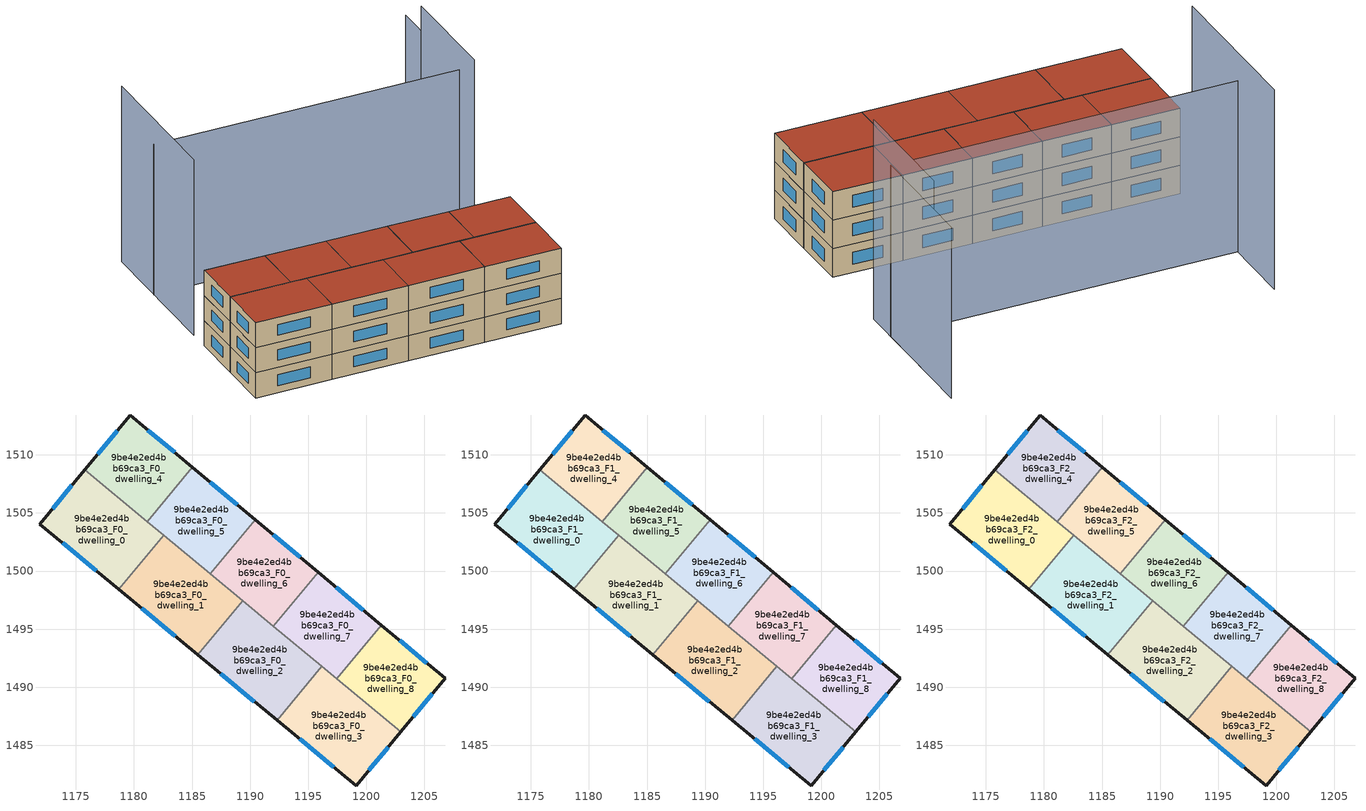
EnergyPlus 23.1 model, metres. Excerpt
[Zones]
9be4e2ed4bb69ca3_F0_dwelling_0
 floor ground (EU_floor_Construction): 1182.56,1503.07 1178.71,1498.42 1171.91,1504.05 1175.77,1508.7 z0
 wall outside (EU_wall_Construction): 1175.77,1508.7 1171.91,1504.05 1178.71,1498.42 z0:3
 wall to 9be4e2ed4bb69ca3_F0_dwelling_1 (EU_wall_Construction): 1178.71,1498.42 1182.56,1503.07 z0:3
 wall to 9be4e2ed4bb69ca3_F0_dwelling_4 (EU_wall_Construction): 1181.15,1504.24 1175.77,1508.7 z0:3
 wall to 9be4e2ed4bb69ca3_F0_dwelling_5 (EU_wall_Construction): 1182.56,1503.07 1181.15,1504.24 z0:3
 window (EU_Window_Construction): 1173.85,1502.44 1176.77,1500.03 / 1174.67,1507.37 1173.01,1505.38 z0.86:2.14
9be4e2ed4bb69ca3_F0_dwelling_1
 floor ground (EU_floor_Construction): 1189.36,1497.44 1185.51,1492.79 1178.71,1498.42 1182.56,1503.07 z0
 wall outside (EU_wall_Construction): 1178.71,1498.42 1185.51,1492.79 z0:3
 wall to 9be4e2ed4bb69ca3_F0_dwelling_2 (EU_wall_Construction): 1185.51,1492.79 1189.36,1497.44 z0:3
 wall to 9be4e2ed4bb69ca3_F0_dwelling_5 (EU_wall_Construction): 1186.56,1499.75 1182.56,1503.07 z0:3
 wall to 9be4e2ed4bb69ca3_F0_dwelling_6 (EU_wall_Construction): 1189.36,1497.44 1186.57,1499.75 z0:3
 window (EU_Window_Construction): 1180.65,1496.81 1183.57,1494.4 z0.86:2.14
9be4e2ed4bb69ca3_F0_dwelling_2
 floor ground (EU_floor_Construction): 1196.16,1491.8 1192.32,1487.16 1185.51,1492.79 1189.36,1497.44 z0
 wall outside (EU_wall_Construction): 1185.51,1492.79 1192.32,1487.16 z0:3
 wall to 9be4e2ed4bb69ca3_F0_dwelling_3 (EU_wall_Construction): 1192.32,1487.16 1196.16,1491.8 z0:3
 wall to 9be4e2ed4bb69ca3_F0_dwelling_7 (EU_wall_Construction): 1196.16,1491.8 1192.01,1495.25 z0:3
 wall to 9be4e2ed4bb69ca3_F0_dwelling_6 (EU_wall_Construction): 1192.01,1495.25 1189.36,1497.44 z0:3
 window (EU_Window_Construction): 1187.46,1491.18 1190.37,1488.77 z0.86:2.14
9be4e2ed4bb69ca3_F0_dwelling_3
 floor ground (EU_floor_Construction): 1202.97,1486.17 1199.12,1481.52 1192.32,1487.16 1196.16,1491.8 z0
 wall outside (EU_wall_Construction): 1192.32,1487.16 1199.12,1481.52 1202.97,1486.17 z0:3
 wall to 9be4e2ed4bb69ca3_F0_dwelling_8 (EU_wall_Construction): 1202.97,1486.17 1197.47,1490.72 z0:3
 wall to 9be4e2ed4bb69ca3_F0_dwelling_7 (EU_wall_Construction): 1197.47,1490.72 1196.16,1491.81 z0:3
 window (EU_Window_Construction): 1200.22,1482.85 1201.87,1484.84 / 1194.26,1485.55 1197.18,1483.13 z0.86:2.14
9be4e2ed4bb69ca3_F0_dwelling_4
 floor ground (EU_floor_Construction): 1185.03,1508.92 1181.15,1504.24 1175.77,1508.7 1179.67,1513.41 z0
 wall outside (EU_wall_Construction): 1185.03,1508.92 1179.67,1513.41 1175.77,1508.7 z0:3
 wall to 9be4e2ed4bb69ca3_F0_dwelling_5 (EU_wall_Construction): 1181.15,1504.24 1185.03,1508.92 z0:3
 window (EU_Window_Construction): 1178.55,1512.06 1176.88,1510.04 / 1183.5,1510.2 1181.2,1512.12 z0.86:2.14
9be4e2ed4bb69ca3_F0_dwelling_5
 floor ground (EU_floor_Construction): 1190.42,1504.42 1186.57,1499.75 1181.15,1504.24 1185.03,1508.92 z0
 wall outside (EU_wall_Construction): 1190.42,1504.42 1185.03,1508.92 z0:3
 wall to 9be4e2ed4bb69ca3_F0_dwelling_6 (EU_wall_Construction): 1186.57,1499.75 1190.42,1504.42 z0:3
 window (EU_Window_Construction): 1188.88,1505.7 1186.57,1507.63 z0.86:2.14
9be4e2ed4bb69ca3_F0_dwelling_6
 floor ground (EU_floor_Construction): 1195.85,1499.89 1192.01,1495.25 1186.57,1499.75 1190.42,1504.42 z0
 wall outside (EU_wall_Construction): 1195.85,1499.89 1190.42,1504.42 z0:3
 wall to 9be4e2ed4bb69ca3_F0_dwelling_7 (EU_wall_Construction): 1192.01,1495.25 1195.85,1499.89 z0:3
 window (EU_Window_Construction): 1194.3,1501.18 1191.97,1503.12 z0.86:2.14
9be4e2ed4bb69ca3_F0_dwelling_7
 floor ground (EU_floor_Construction): 1201.29,1495.33 1197.47,1490.72 1192.01,1495.25 1195.85,1499.89 z0
 wall outside (EU_wall_Construction): 1201.29,1495.33 1195.85,1499.89 z0:3
 wall to 9be4e2ed4bb69ca3_F0_dwelling_8 (EU_wall_Construction): 1197.47,1490.72 1201.29,1495.33 z0:3
 window (EU_Window_Construction): 1199.74,1496.63 1197.4,1498.59 z0.86:2.14
9be4e2ed4bb69ca3_F0_dwelling_8
 floor ground (EU_floor_Construction): 1206.77,1490.76 1202.97,1486.17 1197.47,1490.72 1201.29,1495.33 z0
 wall outside (EU_wall_Construction): 1202.97,1486.17 1206.77,1490.76 1201.29,1495.33 z0:3
 window (EU_Window_Construction): 1205.21,1492.06 1202.86,1494.03 / 1204.05,1487.48 1205.68,1489.45 z0.86:2.14
9be4e2ed4bb69ca3_F1_dwelling_0
 floor to 9be4e2ed4bb69ca3_F0_dwelling_0 (EU_floor_Construction): 1182.56,1503.07 1178.71,1498.42 1171.91,1504.05 1175.77,1508.7 z3
 wall outside (EU_wall_Construction): 1175.77,1508.7 1171.91,1504.05 1178.71,1498.42 z3:6
 wall to 9be4e2ed4bb69ca3_F1_dwelling_1 (EU_wall_Construction): 1178.71,1498.42 1182.56,1503.07 z3:6
 wall to 9be4e2ed4bb69ca3_F1_dwelling_4 (EU_wall_Construction): 1181.15,1504.24 1175.77,1508.7 z3:6
 wall to 9be4e2ed4bb69ca3_F1_dwelling_5 (EU_wall_Construction): 1182.56,1503.07 1181.15,1504.24 z3:6
 window (EU_Window_Construction): 1173.85,1502.44 1176.77,1500.03 / 1174.67,1507.37 1173.01,1505.38 z3.86:5.14
9be4e2ed4bb69ca3_F1_dwelling_1
 floor to 9be4e2ed4bb69ca3_F0_dwelling_1 (EU_floor_Construction): 1189.36,1497.44 1185.51,1492.79 1178.71,1498.42 1182.56,1503.07 z3
 wall outside (EU_wall_Construction): 1178.71,1498.42 1185.51,1492.79 z3:6
 wall to 9be4e2ed4bb69ca3_F1_dwelling_2 (EU_wall_Construction): 1185.51,1492.79 1189.36,1497.44 z3:6
 wall to 9be4e2ed4bb69ca3_F1_dwelling_5 (EU_wall_Construction): 1186.56,1499.75 1182.56,1503.07 z3:6
 wall to 9be4e2ed4bb69ca3_F1_dwelling_6 (EU_wall_Construction): 1189.36,1497.44 1186.57,1499.75 z3:6
 window (EU_Window_Construction): 1180.65,1496.81 1183.57,1494.4 z3.86:5.14
9be4e2ed4bb69ca3_F1_dwelling_2
 floor to 9be4e2ed4bb69ca3_F0_dwelling_2 (EU_floor_Construction): 1196.16,1491.8 1192.32,1487.16 1185.51,1492.79 1189.36,1497.44 z3
 wall outside (EU_wall_Construction): 1185.51,1492.79 1192.32,1487.16 z3:6
 wall to 9be4e2ed4bb69ca3_F1_dwelling_3 (EU_wall_Construction): 1192.32,1487.16 1196.16,1491.8 z3:6
 wall to 9be4e2ed4bb69ca3_F1_dwelling_7 (EU_wall_Construction): 1196.16,1491.8 1192.01,1495.25 z3:6
 wall to 9be4e2ed4bb69ca3_F1_dwelling_6 (EU_wall_Construction): 1192.01,1495.25 1189.36,1497.44 z3:6
 window (EU_Window_Construction): 1187.46,1491.18 1190.37,1488.77 z3.86:5.14
9be4e2ed4bb69ca3_F1_dwelling_3
 floor to 9be4e2ed4bb69ca3_F0_dwelling_3 (EU_floor_Construction): 1202.97,1486.17 1199.12,1481.52 1192.32,1487.16 1196.16,1491.8 z3
 wall outside (EU_wall_Construction): 1192.32,1487.16 1199.12,1481.52 1202.97,1486.17 z3:6
 wall to 9be4e2ed4bb69ca3_F1_dwelling_8 (EU_wall_Construction): 1202.97,1486.17 1197.47,1490.72 z3:6
 wall to 9be4e2ed4bb69ca3_F1_dwelling_7 (EU_wall_Construction): 1197.47,1490.72 1196.16,1491.81 z3:6
 window (EU_Window_Construction): 1200.22,1482.85 1201.87,1484.84 / 1194.26,1485.55 1197.18,1483.13 z3.86:5.14
9be4e2ed4bb69ca3_F1_dwelling_4
 floor to 9be4e2ed4bb69ca3_F0_dwelling_4 (EU_floor_Construction): 1185.03,1508.92 1181.15,1504.24 1175.77,1508.7 1179.67,1513.41 z3
 wall outside (EU_wall_Construction): 1185.03,1508.92 1179.67,1513.41 1175.77,1508.7 z3:6
 wall to 9be4e2ed4bb69ca3_F1_dwelling_5 (EU_wall_Construction): 1181.15,1504.24 1185.03,1508.92 z3:6
 window (EU_Window_Construction): 1178.55,1512.06 1176.88,1510.04 / 1183.5,1510.2 1181.2,1512.12 z3.86:5.14
9be4e2ed4bb69ca3_F1_dwelling_5
 floor to 9be4e2ed4bb69ca3_F0_dwelling_5 (EU_floor_Construction): 1190.42,1504.42 1186.57,1499.75 1181.15,1504.24 1185.03,1508.92 z3
 wall outside (EU_wall_Construction): 1190.42,1504.42 1185.03,1508.92 z3:6
 wall to 9be4e2ed4bb69ca3_F1_dwelling_6 (EU_wall_Construction): 1186.57,1499.75 1190.42,1504.42 z3:6
 window (EU_Window_Construction): 1188.88,1505.7 1186.57,1507.63 z3.86:5.14
9be4e2ed4bb69ca3_F1_dwelling_6
 floor to 9be4e2ed4bb69ca3_F0_dwelling_6 (EU_floor_Construction): 1195.85,1499.89 1192.01,1495.25 1186.57,1499.75 1190.42,1504.42 z3
 wall outside (EU_wall_Construction): 1195.85,1499.89 1190.42,1504.42 z3:6
 wall to 9be4e2ed4bb69ca3_F1_dwelling_7 (EU_wall_Construction): 1192.01,1495.25 1195.85,1499.89 z3:6
 window (EU_Window_Construction): 1194.3,1501.18 1191.97,1503.12 z3.86:5.14
9be4e2ed4bb69ca3_F1_dwelling_7
 floor to 9be4e2ed4bb69ca3_F0_dwelling_7 (EU_floor_Construction): 1201.29,1495.33 1197.47,1490.72 1192.01,1495.25 1195.85,1499.89 z3
 wall outside (EU_wall_Construction): 1201.29,1495.33 1195.85,1499.89 z3:6
 wall to 9be4e2ed4bb69ca3_F1_dwelling_8 (EU_wall_Construction): 1197.47,1490.72 1201.29,1495.33 z3:6
 window (EU_Window_Construction): 1199.74,1496.63 1197.4,1498.59 z3.86:5.14
9be4e2ed4bb69ca3_F1_dwelling_8
 floor to 9be4e2ed4bb69ca3_F0_dwelling_8 (EU_floor_Construction): 1206.77,1490.76 1202.97,1486.17 1197.47,1490.72 1201.29,1495.33 z3
 wall outside (EU_wall_Construction): 1202.97,1486.17 1206.77,1490.76 1201.29,1495.33 z3:6
 window (EU_Window_Construction): 1205.21,1492.06 1202.86,1494.03 / 1204.05,1487.48 1205.68,1489.45 z3.86:5.14
9be4e2ed4bb69ca3_F2_dwelling_0
 floor to 9be4e2ed4bb69ca3_F1_dwelling_0 (EU_floor_Construction): 1182.56,1503.07 1178.71,1498.42 1171.91,1504.05 1175.77,1508.7 z6
 wall outside (EU_wall_Construction): 1175.77,1508.7 1171.91,1504.05 1178.71,1498.42 z6:9
 wall to 9be4e2ed4bb69ca3_F2_dwelling_1 (EU_wall_Construction): 1178.71,1498.42 1182.56,1503.07 z6:9
 wall to 9be4e2ed4bb69ca3_F2_dwelling_4 (EU_wall_Construction): 1181.15,1504.24 1175.77,1508.7 z6:9
 wall to 9be4e2ed4bb69ca3_F2_dwelling_5 (EU_wall_Construction): 1182.56,1503.07 1181.15,1504.24 z6:9
 window (EU_Window_Construction): 1173.85,1502.44 1176.77,1500.03 / 1174.67,1507.37 1173.01,1505.38 z6.86:8.14
 roof outside (EU_roof_Construction): 1178.71,1498.42 1182.56,1503.07 1175.77,1508.7 1171.91,1504.05 z9
9be4e2ed4bb69ca3_F2_dwelling_1
 floor to 9be4e2ed4bb69ca3_F1_dwelling_1 (EU_floor_Construction): 1189.36,1497.44 1185.51,1492.79 1178.71,1498.42 1182.56,1503.07 z6
 wall outside (EU_wall_Construction): 1178.71,1498.42 1185.51,1492.79 z6:9
 wall to 9be4e2ed4bb69ca3_F2_dwelling_2 (EU_wall_Construction): 1185.51,1492.79 1189.36,1497.44 z6:9
 wall to 9be4e2ed4bb69ca3_F2_dwelling_5 (EU_wall_Construction): 1186.56,1499.75 1182.56,1503.07 z6:9
 wall to 9be4e2ed4bb69ca3_F2_dwelling_6 (EU_wall_Construction): 1189.36,1497.44 1186.57,1499.75 z6:9
 window (EU_Window_Construction): 1180.65,1496.81 1183.57,1494.4 z6.86:8.14
 roof outside (EU_roof_Construction): 1185.51,1492.79 1189.36,1497.44 1182.56,1503.07 1178.71,1498.42 z9
9be4e2ed4bb69ca3_F2_dwelling_2
 floor to 9be4e2ed4bb69ca3_F1_dwelling_2 (EU_floor_Construction): 1196.16,1491.8 1192.32,1487.16 1185.51,1492.79 1189.36,1497.44 z6
 wall outside (EU_wall_Construction): 1185.51,1492.79 1192.32,1487.16 z6:9
 wall to 9be4e2ed4bb69ca3_F2_dwelling_3 (EU_wall_Construction): 1192.32,1487.16 1196.16,1491.8 z6:9
 wall to 9be4e2ed4bb69ca3_F2_dwelling_7 (EU_wall_Construction): 1196.16,1491.8 1192.01,1495.25 z6:9
 wall to 9be4e2ed4bb69ca3_F2_dwelling_6 (EU_wall_Construction): 1192.01,1495.25 1189.36,1497.44 z6:9
 window (EU_Window_Construction): 1187.46,1491.18 1190.37,1488.77 z6.86:8.14
 roof outside (EU_roof_Construction): 1192.32,1487.16 1196.16,1491.8 1189.36,1497.44 1185.51,1492.79 z9
9be4e2ed4bb69ca3_F2_dwelling_3
 floor to 9be4e2ed4bb69ca3_F1_dwelling_3 (EU_floor_Construction): 1202.97,1486.17 1199.12,1481.52 1192.32,1487.16 1196.16,1491.8 z6
 wall outside (EU_wall_Construction): 1192.32,1487.16 1199.12,1481.52 1202.97,1486.17 z6:9
 wall to 9be4e2ed4bb69ca3_F2_dwelling_8 (EU_wall_Construction): 1202.97,1486.17 1197.47,1490.72 z6:9
 wall to 9be4e2ed4bb69ca3_F2_dwelling_7 (EU_wall_Construction): 1197.47,1490.72 1196.16,1491.81 z6:9
 window (EU_Window_Construction): 1200.22,1482.85 1201.87,1484.84 / 1194.26,1485.55 1197.18,1483.13 z6.86:8.14
 roof outside (EU_roof_Construction): 1199.12,1481.52 1202.97,1486.17 1196.16,1491.8 1192.32,1487.16 z9
9be4e2ed4bb69ca3_F2_dwelling_4
 floor to 9be4e2ed4bb69ca3_F1_dwelling_4 (EU_floor_Construction): 1185.03,1508.92 1181.15,1504.24 1175.77,1508.7 1179.67,1513.41 z6
 wall outside (EU_wall_Construction): 1185.03,1508.92 1179.67,1513.41 1175.77,1508.7 z6:9
 wall to 9be4e2ed4bb69ca3_F2_dwelling_5 (EU_wall_Construction): 1181.15,1504.24 1185.03,1508.92 z6:9
 window (EU_Window_Construction): 1178.55,1512.06 1176.88,1510.04 / 1183.5,1510.2 1181.2,1512.12 z6.86:8.14
 roof outside (EU_roof_Construction): 1181.15,1504.24 1185.03,1508.92 1179.67,1513.41 1175.77,1508.7 z9
9be4e2ed4bb69ca3_F2_dwelling_5
 floor to 9be4e2ed4bb69ca3_F1_dwelling_5 (EU_floor_Construction): 1190.42,1504.42 1186.57,1499.75 1181.15,1504.24 1185.03,1508.92 z6
 wall outside (EU_wall_Construction): 1190.42,1504.42 1185.03,1508.92 z6:9
 wall to 9be4e2ed4bb69ca3_F2_dwelling_6 (EU_wall_Construction): 1186.57,1499.75 1190.42,1504.42 z6:9
 window (EU_Window_Construction): 1188.88,1505.7 1186.57,1507.63 z6.86:8.14
 roof outside (EU_roof_Construction): 1186.57,1499.75 1190.42,1504.42 1185.03,1508.92 1181.15,1504.24 z9
9be4e2ed4bb69ca3_F2_dwelling_6
 floor to 9be4e2ed4bb69ca3_F1_dwelling_6 (EU_floor_Construction): 1195.85,1499.89 1192.01,1495.25 1186.57,1499.75 1190.42,1504.42 z6
 wall outside (EU_wall_Construction): 1195.85,1499.89 1190.42,1504.42 z6:9
 wall to 9be4e2ed4bb69ca3_F2_dwelling_7 (EU_wall_Construction): 1192.01,1495.25 1195.85,1499.89 z6:9
 window (EU_Window_Construction): 1194.3,1501.18 1191.97,1503.12 z6.86:8.14
 roof outside (EU_roof_Construction): 1192.01,1495.25 1195.85,1499.89 1190.42,1504.42 1186.57,1499.75 z9
9be4e2ed4bb69ca3_F2_dwelling_7
 floor to 9be4e2ed4bb69ca3_F1_dwelling_7 (EU_floor_Construction): 1201.29,1495.33 1197.47,1490.72 1192.01,1495.25 1195.85,1499.89 z6
 wall outside (EU_wall_Construction): 1201.29,1495.33 1195.85,1499.89 z6:9
 wall to 9be4e2ed4bb69ca3_F2_dwelling_8 (EU_wall_Construction): 1197.47,1490.72 1201.29,1495.33 z6:9
 window (EU_Window_Construction): 1199.74,1496.63 1197.4,1498.59 z6.86:8.14
 roof outside (EU_roof_Construction): 1197.47,1490.72 1201.29,1495.33 1195.85,1499.89 1192.01,1495.25 z9
9be4e2ed4bb69ca3_F2_dwelling_8
 floor to 9be4e2ed4bb69ca3_F1_dwelling_8 (EU_floor_Construction): 1206.77,1490.76 1202.97,1486.17 1197.47,1490.72 1201.29,1495.33 z6
 wall outside (EU_wall_Construction): 1202.97,1486.17 1206.77,1490.76 1201.29,1495.33 z6:9
 window (EU_Window_Construction): 1205.21,1492.06 1202.86,1494.03 / 1204.05,1487.48 1205.68,1489.45 z6.86:8.14
 roof outside (EU_roof_Construction): 1202.97,1486.17 1206.77,1490.76 1201.29,1495.33 1197.47,1490.72 z9
shading: 1212.22,1497.35 1220.17,1506.94 / 1192.16,1528.43 1181.2,1515.3 z0:21; 1222.51,1509.75 1214.45,1500.03 / 1214.45,1500.03 1187.25,1522.56 z0:18
[Building]
EU S2 Campaign: North Axis=0; Terrain=City; Solar Distribution=FullExterior
[Site:Location]
Helsinki-Vantaa.AP: Latitude=60.317; Longitude=24.963; Time Zone=2; Elevation=54.6
[SizingPeriod:WeatherFileDays]
AnnualSizingPeriod: Begin Month=1; Begin Day of Month=1; End Month=12; End Day of Month=31; Day of Week for Start Day=Monday; Use Weather File Daylight Saving Period=No; Use Weather File Rain and Snow Indicators=No
[MATERIAL]
EU_InternalMass_Material: Roughness=MediumRough; Thickness=0.1; Conductivity=1; Density=1800; Specific Heat=900; Thermal Absorptance=0.9; Solar Absorptance=0.7; Visible Absorptance=0.7
[MATERIAL:NOMASS] Roughness=MediumRough; Thermal Absorptance=0.9; Solar Absorptance=0.7; Visible Absorptance=0.7
Name | Thermal Resistance
EU_wall_NoMass | 1.10183
EU_roof_NoMass; EU_floor_NoMass | 1.70606
[WINDOWMATERIAL:SIMPLEGLAZINGSYSTEM]
EU_Window_SimpleGlazing: UFactor=3.11035; Solar Heat Gain Coefficient=0.8; Visible Transmittance=0.8
[CONSTRUCTION]
EU_wall_Construction: EU_wall_NoMass
EU_roof_Construction: EU_roof_NoMass
EU_floor_Construction: EU_floor_NoMass
EU_Window_Construction: EU_Window_SimpleGlazing
EU_InternalMass_Construction: EU_InternalMass_Material
[ZONE] Type=1; Multiplier=1; Ceiling Height=autocalculate; Floor Area=autocalculate; Part of Total Floor Area=Yes
Name | Volume
9be4e2ed4bb69ca3_F0_dwelling_0; 9be4e2ed4bb69ca3_F1_dwelling_0; 9be4e2ed4bb69ca3_F2_dwelling_0; 9be4e2ed4bb69ca3_F0_dwelling_1; 9be4e2ed4bb69ca3_F1_dwelling_1; 9be4e2ed4bb69ca3_F2_dwelling_1 | 159.883
9be4e2ed4bb69ca3_F0_dwelling_2; 9be4e2ed4bb69ca3_F1_dwelling_2; 9be4e2ed4bb69ca3_F2_dwelling_2 | 159.885
9be4e2ed4bb69ca3_F0_dwelling_3; 9be4e2ed4bb69ca3_F1_dwelling_3; 9be4e2ed4bb69ca3_F2_dwelling_3 | 159.896
9be4e2ed4bb69ca3_F0_dwelling_4; 9be4e2ed4bb69ca3_F1_dwelling_4; 9be4e2ed4bb69ca3_F2_dwelling_4 | 127.909
9be4e2ed4bb69ca3_F0_dwelling_5; 9be4e2ed4bb69ca3_F1_dwelling_5; 9be4e2ed4bb69ca3_F2_dwelling_5 | 127.901
9be4e2ed4bb69ca3_F0_dwelling_6; 9be4e2ed4bb69ca3_F1_dwelling_6; 9be4e2ed4bb69ca3_F2_dwelling_6 | 127.914
9be4e2ed4bb69ca3_F0_dwelling_7; 9be4e2ed4bb69ca3_F1_dwelling_7; 9be4e2ed4bb69ca3_F2_dwelling_7 | 127.919
9be4e2ed4bb69ca3_F0_dwelling_8; 9be4e2ed4bb69ca3_F1_dwelling_8; 9be4e2ed4bb69ca3_F2_dwelling_8 | 127.917
[INTERNALMASS] Construction=EU_InternalMass_Construction
Name | Zone or ZoneList | Surface Area
9be4e2ed4bb69ca3_F0_dwelling_0_EU_InternalMass | 9be4e2ed4bb69ca3_F0_dwelling_0 | 53.2944
9be4e2ed4bb69ca3_F0_dwelling_1_EU_InternalMass | 9be4e2ed4bb69ca3_F0_dwelling_1 | 53.2943
9be4e2ed4bb69ca3_F0_dwelling_2_EU_InternalMass | 9be4e2ed4bb69ca3_F0_dwelling_2 | 53.295
9be4e2ed4bb69ca3_F0_dwelling_3_EU_InternalMass | 9be4e2ed4bb69ca3_F0_dwelling_3 | 53.2987
9be4e2ed4bb69ca3_F0_dwelling_4_EU_InternalMass | 9be4e2ed4bb69ca3_F0_dwelling_4 | 42.6366
9be4e2ed4bb69ca3_F0_dwelling_5_EU_InternalMass | 9be4e2ed4bb69ca3_F0_dwelling_5 | 42.6339
9be4e2ed4bb69ca3_F0_dwelling_6_EU_InternalMass | 9be4e2ed4bb69ca3_F0_dwelling_6 | 42.6383
9be4e2ed4bb69ca3_F0_dwelling_7_EU_InternalMass | 9be4e2ed4bb69ca3_F0_dwelling_7 | 42.6398
9be4e2ed4bb69ca3_F0_dwelling_8_EU_InternalMass | 9be4e2ed4bb69ca3_F0_dwelling_8 | 42.6391
9be4e2ed4bb69ca3_F1_dwelling_0_EU_InternalMass | 9be4e2ed4bb69ca3_F1_dwelling_0 | 53.2944
9be4e2ed4bb69ca3_F1_dwelling_1_EU_InternalMass | 9be4e2ed4bb69ca3_F1_dwelling_1 | 53.2943
9be4e2ed4bb69ca3_F1_dwelling_2_EU_InternalMass | 9be4e2ed4bb69ca3_F1_dwelling_2 | 53.295
9be4e2ed4bb69ca3_F1_dwelling_3_EU_InternalMass | 9be4e2ed4bb69ca3_F1_dwelling_3 | 53.2987
9be4e2ed4bb69ca3_F1_dwelling_4_EU_InternalMass | 9be4e2ed4bb69ca3_F1_dwelling_4 | 42.6366
9be4e2ed4bb69ca3_F1_dwelling_5_EU_InternalMass | 9be4e2ed4bb69ca3_F1_dwelling_5 | 42.6339
9be4e2ed4bb69ca3_F1_dwelling_6_EU_InternalMass | 9be4e2ed4bb69ca3_F1_dwelling_6 | 42.6383
9be4e2ed4bb69ca3_F1_dwelling_7_EU_InternalMass | 9be4e2ed4bb69ca3_F1_dwelling_7 | 42.6398
9be4e2ed4bb69ca3_F1_dwelling_8_EU_InternalMass | 9be4e2ed4bb69ca3_F1_dwelling_8 | 42.6391
9be4e2ed4bb69ca3_F2_dwelling_0_EU_InternalMass | 9be4e2ed4bb69ca3_F2_dwelling_0 | 53.2944
9be4e2ed4bb69ca3_F2_dwelling_1_EU_InternalMass | 9be4e2ed4bb69ca3_F2_dwelling_1 | 53.2943
9be4e2ed4bb69ca3_F2_dwelling_2_EU_InternalMass | 9be4e2ed4bb69ca3_F2_dwelling_2 | 53.295
9be4e2ed4bb69ca3_F2_dwelling_3_EU_InternalMass | 9be4e2ed4bb69ca3_F2_dwelling_3 | 53.2987
9be4e2ed4bb69ca3_F2_dwelling_4_EU_InternalMass | 9be4e2ed4bb69ca3_F2_dwelling_4 | 42.6366
9be4e2ed4bb69ca3_F2_dwelling_5_EU_InternalMass | 9be4e2ed4bb69ca3_F2_dwelling_5 | 42.6339
9be4e2ed4bb69ca3_F2_dwelling_6_EU_InternalMass | 9be4e2ed4bb69ca3_F2_dwelling_6 | 42.6383
9be4e2ed4bb69ca3_F2_dwelling_7_EU_InternalMass | 9be4e2ed4bb69ca3_F2_dwelling_7 | 42.6398
9be4e2ed4bb69ca3_F2_dwelling_8_EU_InternalMass | 9be4e2ed4bb69ca3_F2_dwelling_8 | 42.6391
[OTHEREQUIPMENT] Fuel Type=Electricity; Design Level Calculation Method=Watts/Area; Power per Zone Floor Area=1; Fraction Latent=0; Fraction Radiant=0; Fraction Lost=0; Carbon Dioxide Generation Rate=0; EndUse Subcategory=EU_Step8_InternalGains
Name | Zone or ZoneList or Space or SpaceList | Schedule
EU_Step8_InternalGain_9be4e2ed4bb69ca3_F0_dwelling_0_f000 | 9be4e2ed4bb69ca3_F0_dwelling_0 | EU_Step8_GainSchedule_9be4e2ed4bb69ca3_F0_dwelling_0_f000
EU_Step8_InternalGain_9be4e2ed4bb69ca3_F0_dwelling_1_f000 | 9be4e2ed4bb69ca3_F0_dwelling_1 | EU_Step8_GainSchedule_9be4e2ed4bb69ca3_F0_dwelling_1_f000
EU_Step8_InternalGain_9be4e2ed4bb69ca3_F0_dwelling_2_f000 | 9be4e2ed4bb69ca3_F0_dwelling_2 | EU_Step8_GainSchedule_9be4e2ed4bb69ca3_F0_dwelling_2_f000
EU_Step8_InternalGain_9be4e2ed4bb69ca3_F0_dwelling_3_f000 | 9be4e2ed4bb69ca3_F0_dwelling_3 | EU_Step8_GainSchedule_9be4e2ed4bb69ca3_F0_dwelling_3_f000
EU_Step8_InternalGain_9be4e2ed4bb69ca3_F0_dwelling_4_f000 | 9be4e2ed4bb69ca3_F0_dwelling_4 | EU_Step8_GainSchedule_9be4e2ed4bb69ca3_F0_dwelling_4_f000
EU_Step8_InternalGain_9be4e2ed4bb69ca3_F0_dwelling_5_f000 | 9be4e2ed4bb69ca3_F0_dwelling_5 | EU_Step8_GainSchedule_9be4e2ed4bb69ca3_F0_dwelling_5_f000
EU_Step8_InternalGain_9be4e2ed4bb69ca3_F0_dwelling_6_f000 | 9be4e2ed4bb69ca3_F0_dwelling_6 | EU_Step8_GainSchedule_9be4e2ed4bb69ca3_F0_dwelling_6_f000
EU_Step8_InternalGain_9be4e2ed4bb69ca3_F0_dwelling_7_f000 | 9be4e2ed4bb69ca3_F0_dwelling_7 | EU_Step8_GainSchedule_9be4e2ed4bb69ca3_F0_dwelling_7_f000
EU_Step8_InternalGain_9be4e2ed4bb69ca3_F0_dwelling_8_f000 | 9be4e2ed4bb69ca3_F0_dwelling_8 | EU_Step8_GainSchedule_9be4e2ed4bb69ca3_F0_dwelling_8_f000
EU_Step8_InternalGain_9be4e2ed4bb69ca3_F1_dwelling_0_f000 | 9be4e2ed4bb69ca3_F1_dwelling_0 | EU_Step8_GainSchedule_9be4e2ed4bb69ca3_F1_dwelling_0_f000
EU_Step8_InternalGain_9be4e2ed4bb69ca3_F1_dwelling_1_f000 | 9be4e2ed4bb69ca3_F1_dwelling_1 | EU_Step8_GainSchedule_9be4e2ed4bb69ca3_F1_dwelling_1_f000
EU_Step8_InternalGain_9be4e2ed4bb69ca3_F1_dwelling_2_f000 | 9be4e2ed4bb69ca3_F1_dwelling_2 | EU_Step8_GainSchedule_9be4e2ed4bb69ca3_F1_dwelling_2_f000
EU_Step8_InternalGain_9be4e2ed4bb69ca3_F1_dwelling_3_f000 | 9be4e2ed4bb69ca3_F1_dwelling_3 | EU_Step8_GainSchedule_9be4e2ed4bb69ca3_F1_dwelling_3_f000
EU_Step8_InternalGain_9be4e2ed4bb69ca3_F1_dwelling_4_f000 | 9be4e2ed4bb69ca3_F1_dwelling_4 | EU_Step8_GainSchedule_9be4e2ed4bb69ca3_F1_dwelling_4_f000
EU_Step8_InternalGain_9be4e2ed4bb69ca3_F1_dwelling_5_f000 | 9be4e2ed4bb69ca3_F1_dwelling_5 | EU_Step8_GainSchedule_9be4e2ed4bb69ca3_F1_dwelling_5_f000
EU_Step8_InternalGain_9be4e2ed4bb69ca3_F1_dwelling_6_f000 | 9be4e2ed4bb69ca3_F1_dwelling_6 | EU_Step8_GainSchedule_9be4e2ed4bb69ca3_F1_dwelling_6_f000
EU_Step8_InternalGain_9be4e2ed4bb69ca3_F1_dwelling_7_f000 | 9be4e2ed4bb69ca3_F1_dwelling_7 | EU_Step8_GainSchedule_9be4e2ed4bb69ca3_F1_dwelling_7_f000
EU_Step8_InternalGain_9be4e2ed4bb69ca3_F1_dwelling_8_f000 | 9be4e2ed4bb69ca3_F1_dwelling_8 | EU_Step8_GainSchedule_9be4e2ed4bb69ca3_F1_dwelling_8_f000
EU_Step8_InternalGain_9be4e2ed4bb69ca3_F2_dwelling_0_f000 | 9be4e2ed4bb69ca3_F2_dwelling_0 | EU_Step8_GainSchedule_9be4e2ed4bb69ca3_F2_dwelling_0_f000
EU_Step8_InternalGain_9be4e2ed4bb69ca3_F2_dwelling_1_f000 | 9be4e2ed4bb69ca3_F2_dwelling_1 | EU_Step8_GainSchedule_9be4e2ed4bb69ca3_F2_dwelling_1_f000
EU_Step8_InternalGain_9be4e2ed4bb69ca3_F2_dwelling_2_f000 | 9be4e2ed4bb69ca3_F2_dwelling_2 | EU_Step8_GainSchedule_9be4e2ed4bb69ca3_F2_dwelling_2_f000
EU_Step8_InternalGain_9be4e2ed4bb69ca3_F2_dwelling_3_f000 | 9be4e2ed4bb69ca3_F2_dwelling_3 | EU_Step8_GainSchedule_9be4e2ed4bb69ca3_F2_dwelling_3_f000
EU_Step8_InternalGain_9be4e2ed4bb69ca3_F2_dwelling_4_f000 | 9be4e2ed4bb69ca3_F2_dwelling_4 | EU_Step8_GainSchedule_9be4e2ed4bb69ca3_F2_dwelling_4_f000
EU_Step8_InternalGain_9be4e2ed4bb69ca3_F2_dwelling_5_f000 | 9be4e2ed4bb69ca3_F2_dwelling_5 | EU_Step8_GainSchedule_9be4e2ed4bb69ca3_F2_dwelling_5_f000
EU_Step8_InternalGain_9be4e2ed4bb69ca3_F2_dwelling_6_f000 | 9be4e2ed4bb69ca3_F2_dwelling_6 | EU_Step8_GainSchedule_9be4e2ed4bb69ca3_F2_dwelling_6_f000
EU_Step8_InternalGain_9be4e2ed4bb69ca3_F2_dwelling_7_f000 | 9be4e2ed4bb69ca3_F2_dwelling_7 | EU_Step8_GainSchedule_9be4e2ed4bb69ca3_F2_dwelling_7_f000
EU_Step8_InternalGain_9be4e2ed4bb69ca3_F2_dwelling_8_f000 | 9be4e2ed4bb69ca3_F2_dwelling_8 | EU_Step8_GainSchedule_9be4e2ed4bb69ca3_F2_dwelling_8_f000
[ZONEVENTILATION:DESIGNFLOWRATE] Schedule=EU_AlwaysOn; Design Flow Rate Calculation Method=AirChanges/Hour; Air Changes per Hour=0.756316; Ventilation Type=Natural; Fan Pressure Rise=0; Fan Total Efficiency=1; Constant Term Coefficient=1; Temperature Term Coefficient=0; Velocity Term Coefficient=0; Velocity Squared Term Coefficient=0; Minimum Indoor Temperature=-100; Maximum Indoor Temperature=100; Delta Temperature=-100; Minimum Outdoor Temperature=-100; Maximum Outdoor Temperature=100; Maximum Wind Speed=40
Name | Zone or ZoneList or Space or SpaceList
EU_ConstantAir_9be4e2ed4bb69ca3_F0_dwelling_0 | 9be4e2ed4bb69ca3_F0_dwelling_0
EU_ConstantAir_9be4e2ed4bb69ca3_F0_dwelling_1 | 9be4e2ed4bb69ca3_F0_dwelling_1
EU_ConstantAir_9be4e2ed4bb69ca3_F0_dwelling_2 | 9be4e2ed4bb69ca3_F0_dwelling_2
EU_ConstantAir_9be4e2ed4bb69ca3_F0_dwelling_3 | 9be4e2ed4bb69ca3_F0_dwelling_3
EU_ConstantAir_9be4e2ed4bb69ca3_F0_dwelling_4 | 9be4e2ed4bb69ca3_F0_dwelling_4
EU_ConstantAir_9be4e2ed4bb69ca3_F0_dwelling_5 | 9be4e2ed4bb69ca3_F0_dwelling_5
EU_ConstantAir_9be4e2ed4bb69ca3_F0_dwelling_6 | 9be4e2ed4bb69ca3_F0_dwelling_6
EU_ConstantAir_9be4e2ed4bb69ca3_F0_dwelling_7 | 9be4e2ed4bb69ca3_F0_dwelling_7
EU_ConstantAir_9be4e2ed4bb69ca3_F0_dwelling_8 | 9be4e2ed4bb69ca3_F0_dwelling_8
EU_ConstantAir_9be4e2ed4bb69ca3_F1_dwelling_0 | 9be4e2ed4bb69ca3_F1_dwelling_0
EU_ConstantAir_9be4e2ed4bb69ca3_F1_dwelling_1 | 9be4e2ed4bb69ca3_F1_dwelling_1
EU_ConstantAir_9be4e2ed4bb69ca3_F1_dwelling_2 | 9be4e2ed4bb69ca3_F1_dwelling_2
EU_ConstantAir_9be4e2ed4bb69ca3_F1_dwelling_3 | 9be4e2ed4bb69ca3_F1_dwelling_3
EU_ConstantAir_9be4e2ed4bb69ca3_F1_dwelling_4 | 9be4e2ed4bb69ca3_F1_dwelling_4
EU_ConstantAir_9be4e2ed4bb69ca3_F1_dwelling_5 | 9be4e2ed4bb69ca3_F1_dwelling_5
EU_ConstantAir_9be4e2ed4bb69ca3_F1_dwelling_6 | 9be4e2ed4bb69ca3_F1_dwelling_6
EU_ConstantAir_9be4e2ed4bb69ca3_F1_dwelling_7 | 9be4e2ed4bb69ca3_F1_dwelling_7
EU_ConstantAir_9be4e2ed4bb69ca3_F1_dwelling_8 | 9be4e2ed4bb69ca3_F1_dwelling_8
EU_ConstantAir_9be4e2ed4bb69ca3_F2_dwelling_0 | 9be4e2ed4bb69ca3_F2_dwelling_0
EU_ConstantAir_9be4e2ed4bb69ca3_F2_dwelling_1 | 9be4e2ed4bb69ca3_F2_dwelling_1
EU_ConstantAir_9be4e2ed4bb69ca3_F2_dwelling_2 | 9be4e2ed4bb69ca3_F2_dwelling_2
EU_ConstantAir_9be4e2ed4bb69ca3_F2_dwelling_3 | 9be4e2ed4bb69ca3_F2_dwelling_3
EU_ConstantAir_9be4e2ed4bb69ca3_F2_dwelling_4 | 9be4e2ed4bb69ca3_F2_dwelling_4
EU_ConstantAir_9be4e2ed4bb69ca3_F2_dwelling_5 | 9be4e2ed4bb69ca3_F2_dwelling_5
EU_ConstantAir_9be4e2ed4bb69ca3_F2_dwelling_6 | 9be4e2ed4bb69ca3_F2_dwelling_6
EU_ConstantAir_9be4e2ed4bb69ca3_F2_dwelling_7 | 9be4e2ed4bb69ca3_F2_dwelling_7
EU_ConstantAir_9be4e2ed4bb69ca3_F2_dwelling_8 | 9be4e2ed4bb69ca3_F2_dwelling_8
[HVACTEMPLATE:THERMOSTAT] Constant Heating Setpoint=20; Constant Cooling Setpoint=50
EU_HeatOnly_9be4e2ed4bb69ca3_F0_dwelling_0; EU_HeatOnly_9be4e2ed4bb69ca3_F0_dwelling_1; EU_HeatOnly_9be4e2ed4bb69ca3_F0_dwelling_2; EU_HeatOnly_9be4e2ed4bb69ca3_F0_dwelling_3; EU_HeatOnly_9be4e2ed4bb69ca3_F0_dwelling_4; EU_HeatOnly_9be4e2ed4bb69ca3_F0_dwelling_5; EU_HeatOnly_9be4e2ed4bb69ca3_F0_dwelling_6; EU_HeatOnly_9be4e2ed4bb69ca3_F0_dwelling_7; EU_HeatOnly_9be4e2ed4bb69ca3_F0_dwelling_8; EU_HeatOnly_9be4e2ed4bb69ca3_F1_dwelling_0; EU_HeatOnly_9be4e2ed4bb69ca3_F1_dwelling_1; EU_HeatOnly_9be4e2ed4bb69ca3_F1_dwelling_2; EU_HeatOnly_9be4e2ed4bb69ca3_F1_dwelling_3; EU_HeatOnly_9be4e2ed4bb69ca3_F1_dwelling_4; EU_HeatOnly_9be4e2ed4bb69ca3_F1_dwelling_5; EU_HeatOnly_9be4e2ed4bb69ca3_F1_dwelling_6; EU_HeatOnly_9be4e2ed4bb69ca3_F1_dwelling_7; EU_HeatOnly_9be4e2ed4bb69ca3_F1_dwelling_8; EU_HeatOnly_9be4e2ed4bb69ca3_F2_dwelling_0; EU_HeatOnly_9be4e2ed4bb69ca3_F2_dwelling_1; EU_HeatOnly_9be4e2ed4bb69ca3_F2_dwelling_2; EU_HeatOnly_9be4e2ed4bb69ca3_F2_dwelling_3; EU_HeatOnly_9be4e2ed4bb69ca3_F2_dwelling_4; EU_HeatOnly_9be4e2ed4bb69ca3_F2_dwelling_5; EU_HeatOnly_9be4e2ed4bb69ca3_F2_dwelling_6; EU_HeatOnly_9be4e2ed4bb69ca3_F2_dwelling_7; EU_HeatOnly_9be4e2ed4bb69ca3_F2_dwelling_8
[HVACTEMPLATE:ZONE:IDEALLOADSAIRSYSTEM] System Availability Schedule=EU_AlwaysOn; Maximum Heating Supply Air Temperature=50; Minimum Cooling Supply Air Temperature=13; Maximum Heating Supply Air Humidity Ratio=0.0156; Minimum Cooling Supply Air Humidity Ratio=0.0077; Heating Limit=NoLimit; Cooling Limit=NoLimit; Heating Availability Schedule=EU_AlwaysOn; Cooling Availability Schedule=EU_CoolingOff; Dehumidification Control Type=ConstantSensibleHeatRatio; Cooling Sensible Heat Ratio=0.7; Dehumidification Setpoint=60; Humidification Control Type=None; Humidification Setpoint=30; Outdoor Air Method=None; Outdoor Air Flow Rate per Person=0.00944; Outdoor Air Flow Rate per Zone Floor Area=0; Outdoor Air Flow Rate per Zone=0; Demand Controlled Ventilation Type=None; Outdoor Air Economizer Type=NoEconomizer; Heat Recovery Type=None; Sensible Heat Recovery Effectiveness=0.7; Latent Heat Recovery Effectiveness=0.65
Name | Template Thermostat
9be4e2ed4bb69ca3_F0_dwelling_0 | EU_HeatOnly_9be4e2ed4bb69ca3_F0_dwelling_0
9be4e2ed4bb69ca3_F0_dwelling_1 | EU_HeatOnly_9be4e2ed4bb69ca3_F0_dwelling_1
9be4e2ed4bb69ca3_F0_dwelling_2 | EU_HeatOnly_9be4e2ed4bb69ca3_F0_dwelling_2
9be4e2ed4bb69ca3_F0_dwelling_3 | EU_HeatOnly_9be4e2ed4bb69ca3_F0_dwelling_3
9be4e2ed4bb69ca3_F0_dwelling_4 | EU_HeatOnly_9be4e2ed4bb69ca3_F0_dwelling_4
9be4e2ed4bb69ca3_F0_dwelling_5 | EU_HeatOnly_9be4e2ed4bb69ca3_F0_dwelling_5
9be4e2ed4bb69ca3_F0_dwelling_6 | EU_HeatOnly_9be4e2ed4bb69ca3_F0_dwelling_6
9be4e2ed4bb69ca3_F0_dwelling_7 | EU_HeatOnly_9be4e2ed4bb69ca3_F0_dwelling_7
9be4e2ed4bb69ca3_F0_dwelling_8 | EU_HeatOnly_9be4e2ed4bb69ca3_F0_dwelling_8
9be4e2ed4bb69ca3_F1_dwelling_0 | EU_HeatOnly_9be4e2ed4bb69ca3_F1_dwelling_0
9be4e2ed4bb69ca3_F1_dwelling_1 | EU_HeatOnly_9be4e2ed4bb69ca3_F1_dwelling_1
9be4e2ed4bb69ca3_F1_dwelling_2 | EU_HeatOnly_9be4e2ed4bb69ca3_F1_dwelling_2
9be4e2ed4bb69ca3_F1_dwelling_3 | EU_HeatOnly_9be4e2ed4bb69ca3_F1_dwelling_3
9be4e2ed4bb69ca3_F1_dwelling_4 | EU_HeatOnly_9be4e2ed4bb69ca3_F1_dwelling_4
9be4e2ed4bb69ca3_F1_dwelling_5 | EU_HeatOnly_9be4e2ed4bb69ca3_F1_dwelling_5
9be4e2ed4bb69ca3_F1_dwelling_6 | EU_HeatOnly_9be4e2ed4bb69ca3_F1_dwelling_6
9be4e2ed4bb69ca3_F1_dwelling_7 | EU_HeatOnly_9be4e2ed4bb69ca3_F1_dwelling_7
9be4e2ed4bb69ca3_F1_dwelling_8 | EU_HeatOnly_9be4e2ed4bb69ca3_F1_dwelling_8
9be4e2ed4bb69ca3_F2_dwelling_0 | EU_HeatOnly_9be4e2ed4bb69ca3_F2_dwelling_0
9be4e2ed4bb69ca3_F2_dwelling_1 | EU_HeatOnly_9be4e2ed4bb69ca3_F2_dwelling_1
9be4e2ed4bb69ca3_F2_dwelling_2 | EU_HeatOnly_9be4e2ed4bb69ca3_F2_dwelling_2
9be4e2ed4bb69ca3_F2_dwelling_3 | EU_HeatOnly_9be4e2ed4bb69ca3_F2_dwelling_3
9be4e2ed4bb69ca3_F2_dwelling_4 | EU_HeatOnly_9be4e2ed4bb69ca3_F2_dwelling_4
9be4e2ed4bb69ca3_F2_dwelling_5 | EU_HeatOnly_9be4e2ed4bb69ca3_F2_dwelling_5
9be4e2ed4bb69ca3_F2_dwelling_6 | EU_HeatOnly_9be4e2ed4bb69ca3_F2_dwelling_6
9be4e2ed4bb69ca3_F2_dwelling_7 | EU_HeatOnly_9be4e2ed4bb69ca3_F2_dwelling_7
9be4e2ed4bb69ca3_F2_dwelling_8 | EU_HeatOnly_9be4e2ed4bb69ca3_F2_dwelling_8
[SIZING:ZONE] Zone Cooling Design Supply Air Temperature Input Method=SupplyAirTemperature; Zone Cooling Design Supply Air Temperature=13; Zone Heating Design Supply Air Temperature Input Method=SupplyAirTemperature; Zone Heating Design Supply Air Temperature=50; Zone Cooling Design Supply Air Humidity Ratio=0.008; Zone Heating Design Supply Air Humidity Ratio=0.008; Cooling Design Air Flow Method=DesignDay; Cooling Design Air Flow Rate=0; Cooling Minimum Air Flow per Zone Floor Area=0.000762; Cooling Minimum Air Flow=0; Cooling Minimum Air Flow Fraction=0.2; Heating Design Air Flow Method=DesignDay; Heating Design Air Flow Rate=0; Heating Maximum Air Flow per Zone Floor Area=0.002032; Heating Maximum Air Flow=0.141576; Heating Maximum Air Flow Fraction=0.3; Account for Dedicated Outdoor Air System=No; Dedicated Outdoor Air System Control Strategy=NeutralSupplyAir; Dedicated Outdoor Air Low Setpoint Temperature for Design=autosize; Dedicated Outdoor Air High Setpoint Temperature for Design=autosize; Zone Load Sizing Method=Sensible Load Only No Latent Load; Zone Latent Cooling Design Supply Air Humidity Ratio Input Method=HumidityRatioDifference; Zone Cooling Design Supply Air Humidity Ratio Difference=0.005; Zone Latent Heating Design Supply Air Humidity Ratio Input Method=HumidityRatioDifference; Zone Humidification Design Supply Air Humidity Ratio Difference=0.005
9be4e2ed4bb69ca3_F0_dwelling_0; 9be4e2ed4bb69ca3_F0_dwelling_1; 9be4e2ed4bb69ca3_F0_dwelling_2; 9be4e2ed4bb69ca3_F0_dwelling_3; 9be4e2ed4bb69ca3_F0_dwelling_4; 9be4e2ed4bb69ca3_F0_dwelling_5; 9be4e2ed4bb69ca3_F0_dwelling_6; 9be4e2ed4bb69ca3_F0_dwelling_7; 9be4e2ed4bb69ca3_F0_dwelling_8; 9be4e2ed4bb69ca3_F1_dwelling_0; 9be4e2ed4bb69ca3_F1_dwelling_1; 9be4e2ed4bb69ca3_F1_dwelling_2; 9be4e2ed4bb69ca3_F1_dwelling_3; 9be4e2ed4bb69ca3_F1_dwelling_4; 9be4e2ed4bb69ca3_F1_dwelling_5; 9be4e2ed4bb69ca3_F1_dwelling_6; 9be4e2ed4bb69ca3_F1_dwelling_7; 9be4e2ed4bb69ca3_F1_dwelling_8; 9be4e2ed4bb69ca3_F2_dwelling_0; 9be4e2ed4bb69ca3_F2_dwelling_1; 9be4e2ed4bb69ca3_F2_dwelling_2; 9be4e2ed4bb69ca3_F2_dwelling_3; 9be4e2ed4bb69ca3_F2_dwelling_4; 9be4e2ed4bb69ca3_F2_dwelling_5; 9be4e2ed4bb69ca3_F2_dwelling_6; 9be4e2ed4bb69ca3_F2_dwelling_7; 9be4e2ed4bb69ca3_F2_dwelling_8
[SCHEDULE:CONSTANT]
Name | Hourly Value
EU_AlwaysOn | 1
EU_CoolingOff | 0
[SCHEDULE:FILE] Column Number=1; Rows to Skip at Top=0; Number of Hours of Data=8760; Column Separator=Comma; Interpolate to Timestep=No; Minutes per Item=60; Adjust Schedule for Daylight Savings=Yes
Name | File
EU_Step8_GainSchedule_9be4e2ed4bb69ca3_F0_dwelling_0_f000 | ../../schedules/9be4e2ed4bb69ca3/9be4e2ed4bb69ca3_F0_dwelling_0_f000_gain.csv
EU_Step8_GainSchedule_9be4e2ed4bb69ca3_F0_dwelling_1_f000 | ../../schedules/9be4e2ed4bb69ca3/9be4e2ed4bb69ca3_F0_dwelling_1_f000_gain.csv
EU_Step8_GainSchedule_9be4e2ed4bb69ca3_F0_dwelling_2_f000 | ../../schedules/9be4e2ed4bb69ca3/9be4e2ed4bb69ca3_F0_dwelling_2_f000_gain.csv
EU_Step8_GainSchedule_9be4e2ed4bb69ca3_F0_dwelling_3_f000 | ../../schedules/9be4e2ed4bb69ca3/9be4e2ed4bb69ca3_F0_dwelling_3_f000_gain.csv
EU_Step8_GainSchedule_9be4e2ed4bb69ca3_F0_dwelling_4_f000 | ../../schedules/9be4e2ed4bb69ca3/9be4e2ed4bb69ca3_F0_dwelling_4_f000_gain.csv
EU_Step8_GainSchedule_9be4e2ed4bb69ca3_F0_dwelling_5_f000 | ../../schedules/9be4e2ed4bb69ca3/9be4e2ed4bb69ca3_F0_dwelling_5_f000_gain.csv
EU_Step8_GainSchedule_9be4e2ed4bb69ca3_F0_dwelling_6_f000 | ../../schedules/9be4e2ed4bb69ca3/9be4e2ed4bb69ca3_F0_dwelling_6_f000_gain.csv
EU_Step8_GainSchedule_9be4e2ed4bb69ca3_F0_dwelling_7_f000 | ../../schedules/9be4e2ed4bb69ca3/9be4e2ed4bb69ca3_F0_dwelling_7_f000_gain.csv
EU_Step8_GainSchedule_9be4e2ed4bb69ca3_F0_dwelling_8_f000 | ../../schedules/9be4e2ed4bb69ca3/9be4e2ed4bb69ca3_F0_dwelling_8_f000_gain.csv
EU_Step8_GainSchedule_9be4e2ed4bb69ca3_F1_dwelling_0_f000 | ../../schedules/9be4e2ed4bb69ca3/9be4e2ed4bb69ca3_F1_dwelling_0_f000_gain.csv
EU_Step8_GainSchedule_9be4e2ed4bb69ca3_F1_dwelling_1_f000 | ../../schedules/9be4e2ed4bb69ca3/9be4e2ed4bb69ca3_F1_dwelling_1_f000_gain.csv
EU_Step8_GainSchedule_9be4e2ed4bb69ca3_F1_dwelling_2_f000 | ../../schedules/9be4e2ed4bb69ca3/9be4e2ed4bb69ca3_F1_dwelling_2_f000_gain.csv
EU_Step8_GainSchedule_9be4e2ed4bb69ca3_F1_dwelling_3_f000 | ../../schedules/9be4e2ed4bb69ca3/9be4e2ed4bb69ca3_F1_dwelling_3_f000_gain.csv
EU_Step8_GainSchedule_9be4e2ed4bb69ca3_F1_dwelling_4_f000 | ../../schedules/9be4e2ed4bb69ca3/9be4e2ed4bb69ca3_F1_dwelling_4_f000_gain.csv
EU_Step8_GainSchedule_9be4e2ed4bb69ca3_F1_dwelling_5_f000 | ../../schedules/9be4e2ed4bb69ca3/9be4e2ed4bb69ca3_F1_dwelling_5_f000_gain.csv
EU_Step8_GainSchedule_9be4e2ed4bb69ca3_F1_dwelling_6_f000 | ../../schedules/9be4e2ed4bb69ca3/9be4e2ed4bb69ca3_F1_dwelling_6_f000_gain.csv
EU_Step8_GainSchedule_9be4e2ed4bb69ca3_F1_dwelling_7_f000 | ../../schedules/9be4e2ed4bb69ca3/9be4e2ed4bb69ca3_F1_dwelling_7_f000_gain.csv
EU_Step8_GainSchedule_9be4e2ed4bb69ca3_F1_dwelling_8_f000 | ../../schedules/9be4e2ed4bb69ca3/9be4e2ed4bb69ca3_F1_dwelling_8_f000_gain.csv
EU_Step8_GainSchedule_9be4e2ed4bb69ca3_F2_dwelling_0_f000 | ../../schedules/9be4e2ed4bb69ca3/9be4e2ed4bb69ca3_F2_dwelling_0_f000_gain.csv
EU_Step8_GainSchedule_9be4e2ed4bb69ca3_F2_dwelling_1_f000 | ../../schedules/9be4e2ed4bb69ca3/9be4e2ed4bb69ca3_F2_dwelling_1_f000_gain.csv
EU_Step8_GainSchedule_9be4e2ed4bb69ca3_F2_dwelling_2_f000 | ../../schedules/9be4e2ed4bb69ca3/9be4e2ed4bb69ca3_F2_dwelling_2_f000_gain.csv
EU_Step8_GainSchedule_9be4e2ed4bb69ca3_F2_dwelling_3_f000 | ../../schedules/9be4e2ed4bb69ca3/9be4e2ed4bb69ca3_F2_dwelling_3_f000_gain.csv
EU_Step8_GainSchedule_9be4e2ed4bb69ca3_F2_dwelling_4_f000 | ../../schedules/9be4e2ed4bb69ca3/9be4e2ed4bb69ca3_F2_dwelling_4_f000_gain.csv
EU_Step8_GainSchedule_9be4e2ed4bb69ca3_F2_dwelling_5_f000 | ../../schedules/9be4e2ed4bb69ca3/9be4e2ed4bb69ca3_F2_dwelling_5_f000_gain.csv
EU_Step8_GainSchedule_9be4e2ed4bb69ca3_F2_dwelling_6_f000 | ../../schedules/9be4e2ed4bb69ca3/9be4e2ed4bb69ca3_F2_dwelling_6_f000_gain.csv
EU_Step8_GainSchedule_9be4e2ed4bb69ca3_F2_dwelling_7_f000 | ../../schedules/9be4e2ed4bb69ca3/9be4e2ed4bb69ca3_F2_dwelling_7_f000_gain.csv
EU_Step8_GainSchedule_9be4e2ed4bb69ca3_F2_dwelling_8_f000 | ../../schedules/9be4e2ed4bb69ca3/9be4e2ed4bb69ca3_F2_dwelling_8_f000_gain.csv
